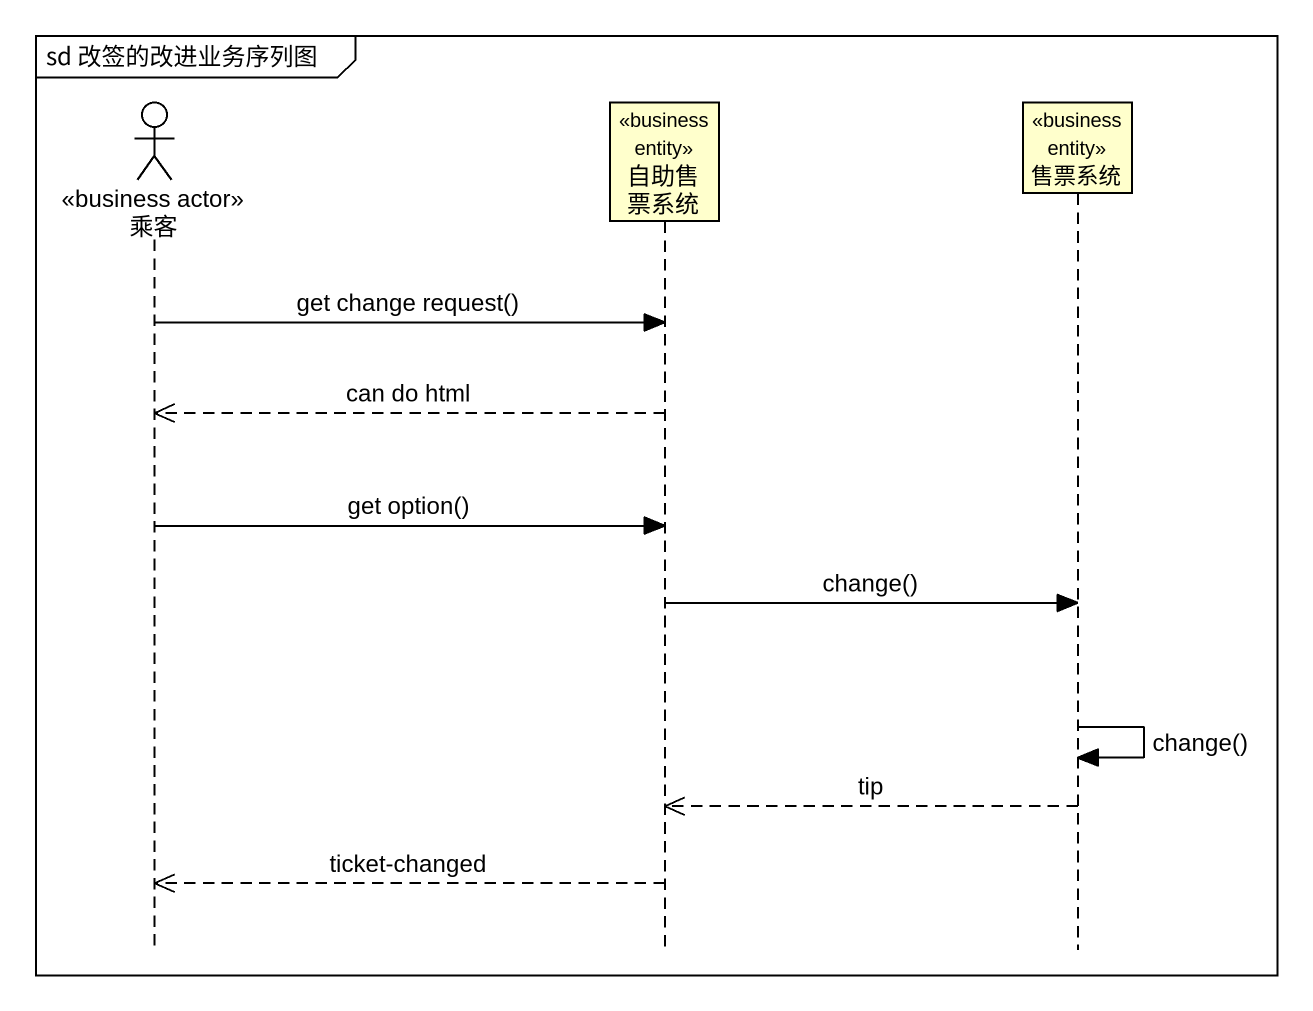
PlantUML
@startuml
mainframe sd 改签的改进业务序列图
hide footbox
actor 乘客 <<business actor>>
participant 自助售票系统 <<business entity>>
participant 售票系统 <<business entity>>

乘客 -> 自助售票系统 : get change request()
自助售票系统 -->> 乘客 : can do html
乘客 -> 自助售票系统 : get option()
自助售票系统 -> 售票系统 : change()
售票系统 -> 售票系统 : change()
售票系统 -->> 自助售票系统 : tip
自助售票系统 -->> 乘客 : ticket-changed
@enduml
